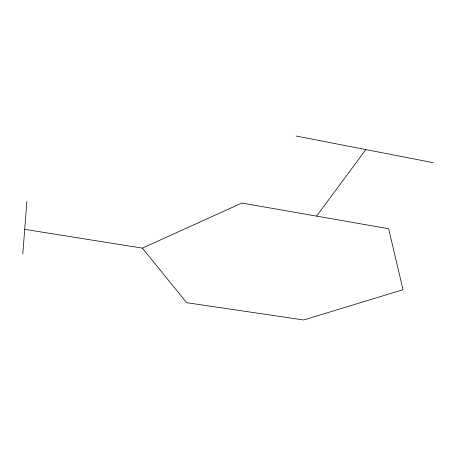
<?xml version="1.0" encoding="UTF-8"?>
<svg xmlns="http://www.w3.org/2000/svg" width="456" height="456" viewBox="0 0 456 456"><rect width="100%" height="100%" fill="white"/><g stroke="black" fill="none" stroke-linecap="round" stroke-linejoin="round"><path stroke-width="0.68" d="M22.8 254.015L26.864 201.461M316.595 216.121L365.843 149.585M142.386 248.127L241.805 203.045L388.62 228.718L403.024 289.708L303.65 319.981L186.675 302.698L142.386 248.127L24.704 229.357M296.052 136.019L433.2 162.672"/></g></svg>
